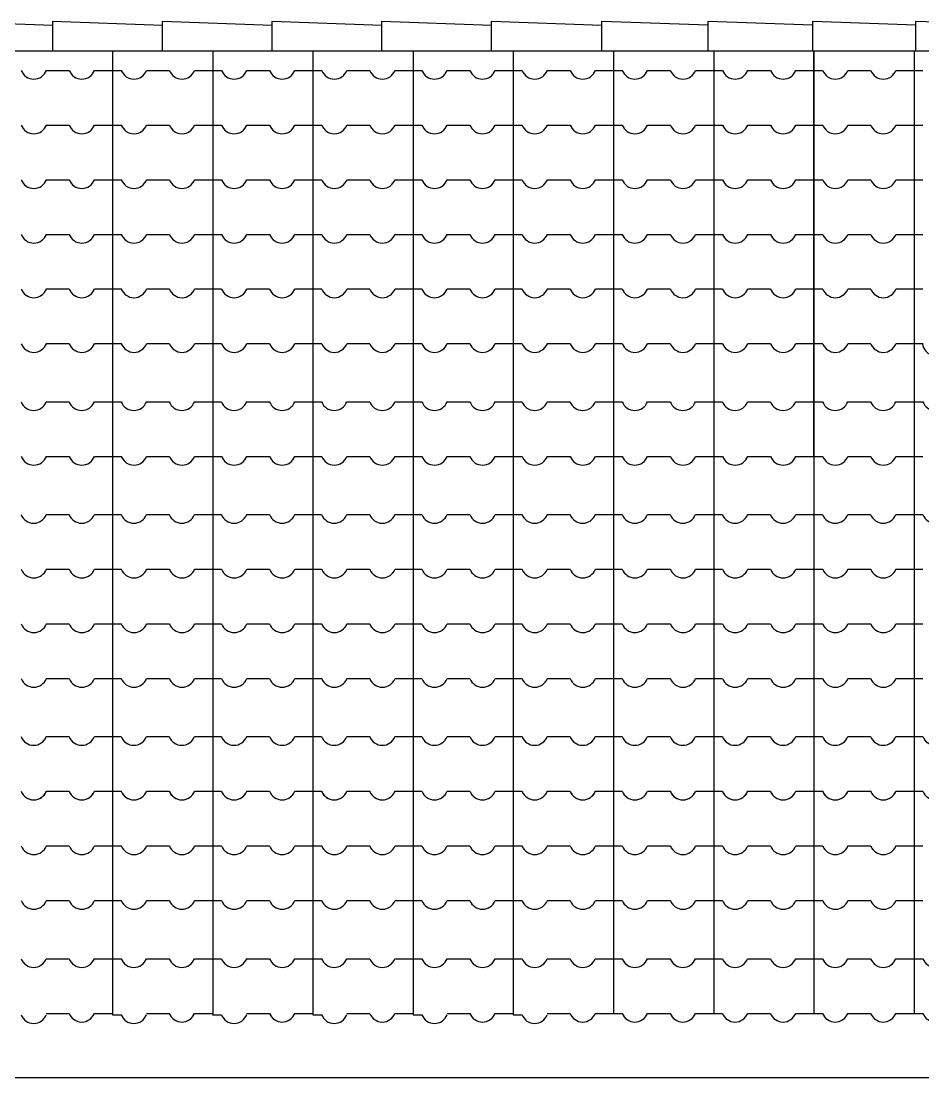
# Model space of a CAD drawing. Extents: x -29 to 75, y 16 to 65.
# Drawn here: x 33.625 to 35.605, y 19.156 to 21.477 of the extents above; entities that cross this region are included whole.
import ezdxf

# ---------------------------------------------------------------- set-up
doc = ezdxf.new("R2010")
doc.units = 0
doc.header["$MEASUREMENT"] = 0
for name, color, linetype in [('CORTE', 244, 'CONTINUOUS'), ('VISTAL', 30, 'CONTINUOUS'), ('VISTAP', 244, 'CONTINUOUS')]:
    doc.layers.add(name, color=color, linetype=linetype)

msp = doc.modelspace()

# ---------------------------------------------------------------- linework, layer by layer
at = {"layer": 'CORTE', "color": 1, "linetype": 'Continuous'}
for p, q in [((33.826, 21.4107), (33.826, 20.5208)), ((34.046, 21.4107), (34.046, 20.5208)), ((34.266, 21.4107), (34.266, 20.5208)), ((34.486, 21.4107), (34.486, 20.5208)), ((34.706, 21.4107), (34.706, 20.5208)), ((34.926, 21.4107), (34.926, 20.5208)), ((35.146, 21.4107), (35.146, 20.5208)), ((35.366, 21.4107), (35.366, 20.6484)), ((35.366, 21.4107), (35.366, 20.5208)), ((35.366, 21.4107), (35.366, 20.5208)), ((35.366, 21.4107), (35.366, 20.5208)), ((35.586, 21.4107), (35.586, 20.5208)), ((33.6806, 21.3684), (33.7308, 21.3684)), ((33.7862, 21.3684), (33.826, 21.3684)), ((33.826, 21.3684), (33.8453, 21.3684)), ((33.9006, 21.3684), (33.9508, 21.3684)), ((34.0062, 21.3684), (34.046, 21.3684)), ((34.046, 21.3684), (34.0653, 21.3684)), ((34.1206, 21.3684), (34.1708, 21.3684)), ((34.2262, 21.3684), (34.266, 21.3684)), ((34.266, 21.3684), (34.2853, 21.3684)), ((34.3406, 21.3684), (34.3908, 21.3684)), ((34.4462, 21.3684), (34.486, 21.3684)), ((34.486, 21.3684), (34.5053, 21.3684)), ((34.5606, 21.3684), (34.6108, 21.3684)), ((34.6662, 21.3684), (34.706, 21.3684)), ((34.706, 21.3684), (34.7253, 21.3684)), ((34.7806, 21.3684), (34.8308, 21.3684)), ((34.8862, 21.3684), (34.926, 21.3684)), ((34.926, 21.3684), (34.9453, 21.3684)), ((35.0006, 21.3684), (35.0508, 21.3684)), ((35.1062, 21.3684), (35.146, 21.3684)), ((35.146, 21.3684), (35.1653, 21.3684)), ((35.2206, 21.3684), (35.2708, 21.3684)), ((35.3262, 21.3684), (35.366, 21.3684)), ((35.3262, 21.3684), (35.366, 21.3684)), ((35.366, 21.3684), (35.3853, 21.3684)), ((35.4406, 21.3684), (35.4908, 21.3684)), ((35.5462, 21.3684), (35.586, 21.3684)), ((35.586, 21.3684), (35.6053, 21.3684)), ((33.6806, 21.2484), (33.7308, 21.2484)), ((33.7862, 21.2484), (33.826, 21.2484)), ((33.826, 21.2484), (33.8453, 21.2484)), ((33.9006, 21.2484), (33.9508, 21.2484)), ((34.0062, 21.2484), (34.046, 21.2484)), ((34.046, 21.2484), (34.0653, 21.2484)), ((34.1206, 21.2484), (34.1708, 21.2484)), ((34.2262, 21.2484), (34.266, 21.2484)), ((34.266, 21.2484), (34.2853, 21.2484)), ((34.3406, 21.2484), (34.3908, 21.2484)), ((34.4462, 21.2484), (34.486, 21.2484)), ((34.486, 21.2484), (34.5053, 21.2484)), ((34.5606, 21.2484), (34.6108, 21.2484)), ((34.6662, 21.2484), (34.706, 21.2484)), ((34.706, 21.2484), (34.7253, 21.2484)), ((34.7806, 21.2484), (34.8308, 21.2484)), ((34.8862, 21.2484), (34.926, 21.2484)), ((34.926, 21.2484), (34.9453, 21.2484)), ((35.0006, 21.2484), (35.0508, 21.2484)), ((35.1062, 21.2484), (35.146, 21.2484)), ((35.146, 21.2484), (35.1653, 21.2484)), ((35.2206, 21.2484), (35.2708, 21.2484)), ((35.3262, 21.2484), (35.366, 21.2484)), ((35.3262, 21.2484), (35.366, 21.2484)), ((35.366, 21.2484), (35.3853, 21.2484)), ((35.4406, 21.2484), (35.4908, 21.2484)), ((35.5462, 21.2484), (35.586, 21.2484)), ((35.586, 21.2484), (35.6053, 21.2484)), ((33.6806, 21.1284), (33.7308, 21.1284)), ((33.7862, 21.1284), (33.826, 21.1284)), ((33.826, 21.1284), (33.8453, 21.1284)), ((33.9006, 21.1284), (33.9508, 21.1284)), ((34.0062, 21.1284), (34.046, 21.1284)), ((34.046, 21.1284), (34.0653, 21.1284)), ((34.1206, 21.1284), (34.1708, 21.1284)), ((34.2262, 21.1284), (34.266, 21.1284)), ((34.266, 21.1284), (34.2853, 21.1284)), ((34.3406, 21.1284), (34.3908, 21.1284)), ((34.4462, 21.1284), (34.486, 21.1284)), ((34.486, 21.1284), (34.5053, 21.1284)), ((34.5606, 21.1284), (34.6108, 21.1284)), ((34.6662, 21.1284), (34.706, 21.1284)), ((34.706, 21.1284), (34.7253, 21.1284)), ((34.7806, 21.1284), (34.8308, 21.1284)), ((34.8862, 21.1284), (34.926, 21.1284)), ((34.926, 21.1284), (34.9453, 21.1284)), ((35.0006, 21.1284), (35.0508, 21.1284)), ((35.1062, 21.1284), (35.146, 21.1284)), ((35.146, 21.1284), (35.1653, 21.1284)), ((35.2206, 21.1284), (35.2708, 21.1284)), ((35.3262, 21.1284), (35.366, 21.1284)), ((35.3262, 21.1284), (35.366, 21.1284)), ((35.366, 21.1284), (35.3853, 21.1284)), ((35.4406, 21.1284), (35.4908, 21.1284)), ((35.5462, 21.1284), (35.586, 21.1284)), ((35.586, 21.1284), (35.6053, 21.1284)), ((33.6806, 21.0084), (33.7308, 21.0084)), ((33.7862, 21.0084), (33.826, 21.0084)), ((33.826, 21.0084), (33.8453, 21.0084)), ((33.9006, 21.0084), (33.9508, 21.0084)), ((34.0062, 21.0084), (34.046, 21.0084)), ((34.046, 21.0084), (34.0653, 21.0084)), ((34.1206, 21.0084), (34.1708, 21.0084)), ((34.2262, 21.0084), (34.266, 21.0084)), ((34.266, 21.0084), (34.2853, 21.0084)), ((34.3406, 21.0084), (34.3908, 21.0084)), ((34.4462, 21.0084), (34.486, 21.0084)), ((34.486, 21.0084), (34.5053, 21.0084)), ((34.5606, 21.0084), (34.6108, 21.0084)), ((34.6662, 21.0084), (34.706, 21.0084)), ((34.706, 21.0084), (34.7253, 21.0084)), ((34.7806, 21.0084), (34.8308, 21.0084)), ((34.8862, 21.0084), (34.926, 21.0084)), ((34.926, 21.0084), (34.9453, 21.0084)), ((35.0006, 21.0084), (35.0508, 21.0084)), ((35.1062, 21.0084), (35.146, 21.0084)), ((35.146, 21.0084), (35.1653, 21.0084)), ((35.2206, 21.0084), (35.2708, 21.0084)), ((35.3262, 21.0084), (35.366, 21.0084)), ((35.3262, 21.0084), (35.366, 21.0084)), ((35.366, 21.0084), (35.3853, 21.0084)), ((35.4406, 21.0084), (35.4908, 21.0084)), ((35.5462, 21.0084), (35.586, 21.0084)), ((35.586, 21.0084), (35.6053, 21.0084)), ((33.6806, 20.8884), (33.7308, 20.8884)), ((33.7862, 20.8884), (33.826, 20.8884)), ((33.826, 20.8884), (33.8453, 20.8884)), ((33.9006, 20.8884), (33.9508, 20.8884)), ((34.0062, 20.8884), (34.046, 20.8884)), ((34.046, 20.8884), (34.0653, 20.8884)), ((34.1206, 20.8884), (34.1708, 20.8884)), ((34.2262, 20.8884), (34.266, 20.8884)), ((34.266, 20.8884), (34.2853, 20.8884)), ((34.3406, 20.8884), (34.3908, 20.8884)), ((34.4462, 20.8884), (34.486, 20.8884)), ((34.486, 20.8884), (34.5053, 20.8884)), ((34.5606, 20.8884), (34.6108, 20.8884)), ((34.6662, 20.8884), (34.706, 20.8884)), ((34.706, 20.8884), (34.7253, 20.8884)), ((34.7806, 20.8884), (34.8308, 20.8884)), ((34.8862, 20.8884), (34.926, 20.8884)), ((34.926, 20.8884), (34.9453, 20.8884)), ((35.0006, 20.8884), (35.0508, 20.8884)), ((35.1062, 20.8884), (35.146, 20.8884)), ((35.146, 20.8884), (35.1653, 20.8884)), ((35.2206, 20.8884), (35.2708, 20.8884)), ((35.3262, 20.8884), (35.366, 20.8884)), ((35.3262, 20.8884), (35.366, 20.8884)), ((35.366, 20.8884), (35.3853, 20.8884)), ((35.4406, 20.8884), (35.4908, 20.8884)), ((35.5462, 20.8884), (35.586, 20.8884)), ((35.586, 20.8884), (35.6053, 20.8884)), ((33.6806, 20.7684), (33.7308, 20.7684)), ((33.7862, 20.7684), (33.826, 20.7684)), ((33.826, 20.7684), (33.8453, 20.7684)), ((33.9006, 20.7684), (33.9508, 20.7684)), ((34.0062, 20.7684), (34.046, 20.7684)), ((34.046, 20.7684), (34.0653, 20.7684)), ((34.1206, 20.7684), (34.1708, 20.7684)), ((34.2262, 20.7684), (34.266, 20.7684)), ((34.266, 20.7684), (34.2853, 20.7684)), ((34.3406, 20.7684), (34.3908, 20.7684)), ((34.4462, 20.7684), (34.486, 20.7684)), ((34.486, 20.7684), (34.5053, 20.7684)), ((34.5606, 20.7684), (34.6108, 20.7684)), ((34.6662, 20.7684), (34.706, 20.7684)), ((34.706, 20.7684), (34.7253, 20.7684)), ((34.7806, 20.7684), (34.8308, 20.7684)), ((34.8862, 20.7684), (34.926, 20.7684)), ((34.926, 20.7684), (34.9453, 20.7684)), ((35.0006, 20.7684), (35.0508, 20.7684)), ((35.1062, 20.7684), (35.146, 20.7684)), ((35.146, 20.7684), (35.1653, 20.7684)), ((35.2206, 20.7684), (35.2708, 20.7684)), ((35.3262, 20.7684), (35.366, 20.7684)), ((35.3262, 20.7684), (35.366, 20.7684)), ((35.366, 20.7684), (35.3853, 20.7684)), ((35.4406, 20.7684), (35.4908, 20.7684)), ((35.5462, 20.7684), (35.586, 20.7684)), ((35.586, 20.7684), (35.6053, 20.7684)), ((33.6804, 20.6408), (33.7306, 20.6408)), ((33.786, 20.6408), (33.8258, 20.6408)), ((33.8258, 20.6408), (33.8451, 20.6408)), ((33.9004, 20.6408), (33.9506, 20.6408)), ((34.006, 20.6408), (34.0458, 20.6408)), ((34.0458, 20.6408), (34.0651, 20.6408)), ((34.1204, 20.6408), (34.1706, 20.6408)), ((34.226, 20.6408), (34.2658, 20.6408)), ((34.2658, 20.6408), (34.2851, 20.6408)), ((34.3404, 20.6408), (34.3906, 20.6408)), ((34.446, 20.6408), (34.4858, 20.6408)), ((34.4858, 20.6408), (34.5051, 20.6408)), ((34.5604, 20.6408), (34.6106, 20.6408)), ((34.666, 20.6408), (34.7058, 20.6408)), ((34.7058, 20.6408), (34.7251, 20.6408)), ((34.7804, 20.6408), (34.8306, 20.6408)), ((34.886, 20.6408), (34.9258, 20.6408)), ((34.9258, 20.6408), (34.9451, 20.6408)), ((35.0004, 20.6408), (35.0506, 20.6408)), ((35.106, 20.6408), (35.1458, 20.6408)), ((35.1458, 20.6408), (35.1651, 20.6408)), ((35.2204, 20.6408), (35.2706, 20.6408)), ((35.326, 20.6408), (35.3658, 20.6408)), ((35.326, 20.6408), (35.3658, 20.6408)), ((35.3658, 20.6408), (35.3851, 20.6408)), ((35.4404, 20.6408), (35.4906, 20.6408)), ((35.546, 20.6408), (35.5858, 20.6408)), ((35.5858, 20.6408), (35.6051, 20.6408)), ((33.6806, 20.5208), (33.7308, 20.5208)), ((33.6806, 20.5208), (33.7308, 20.5208)), ((33.6806, 20.5208), (33.7308, 20.5208)), ((33.7862, 20.5208), (33.826, 20.5208)), ((33.7862, 20.5208), (33.826, 20.5208)), ((33.7862, 20.5208), (33.826, 20.5208)), ((33.7862, 20.5208), (33.826, 20.5208)), ((33.7862, 20.5208), (33.826, 20.5208)), ((33.826, 20.5208), (33.826, 19.7855)), ((33.826, 20.5208), (33.8453, 20.5208)), ((33.826, 20.5208), (33.8453, 20.5208)), ((33.9006, 20.5208), (33.9508, 20.5208)), ((33.9006, 20.5208), (33.9508, 20.5208)), ((33.9006, 20.5208), (33.9508, 20.5208)), ((34.0062, 20.5208), (34.046, 20.5208)), ((34.0062, 20.5208), (34.046, 20.5208)), ((34.0062, 20.5208), (34.046, 20.5208)), ((34.0062, 20.5208), (34.046, 20.5208)), ((34.0062, 20.5208), (34.046, 20.5208)), ((34.046, 20.5208), (34.046, 19.7855)), ((34.046, 20.5208), (34.0653, 20.5208)), ((34.046, 20.5208), (34.0653, 20.5208)), ((34.1206, 20.5208), (34.1708, 20.5208)), ((34.1206, 20.5208), (34.1708, 20.5208)), ((34.1206, 20.5208), (34.1708, 20.5208)), ((34.2262, 20.5208), (34.266, 20.5208)), ((34.2262, 20.5208), (34.266, 20.5208)), ((34.2262, 20.5208), (34.266, 20.5208)), ((34.2262, 20.5208), (34.266, 20.5208)), ((34.2262, 20.5208), (34.266, 20.5208)), ((34.266, 20.5208), (34.266, 19.7855)), ((34.266, 20.5208), (34.2853, 20.5208)), ((34.266, 20.5208), (34.2853, 20.5208)), ((34.3406, 20.5208), (34.3908, 20.5208)), ((34.3406, 20.5208), (34.3908, 20.5208)), ((34.3406, 20.5208), (34.3908, 20.5208)), ((34.4462, 20.5208), (34.486, 20.5208)), ((34.4462, 20.5208), (34.486, 20.5208)), ((34.4462, 20.5208), (34.486, 20.5208)), ((34.4462, 20.5208), (34.486, 20.5208)), ((34.4462, 20.5208), (34.486, 20.5208)), ((34.486, 20.5208), (34.486, 19.7855)), ((34.486, 20.5208), (34.5053, 20.5208)), ((34.486, 20.5208), (34.5053, 20.5208)), ((34.5606, 20.5208), (34.6108, 20.5208)), ((34.5606, 20.5208), (34.6108, 20.5208)), ((34.5606, 20.5208), (34.6108, 20.5208)), ((34.6662, 20.5208), (34.706, 20.5208)), ((34.6662, 20.5208), (34.706, 20.5208)), ((34.6662, 20.5208), (34.706, 20.5208)), ((34.6662, 20.5208), (34.706, 20.5208)), ((34.6662, 20.5208), (34.706, 20.5208)), ((34.706, 20.5208), (34.706, 19.7855)), ((34.706, 20.5208), (34.7253, 20.5208)), ((34.706, 20.5208), (34.7253, 20.5208)), ((34.7806, 20.5208), (34.8308, 20.5208)), ((34.7806, 20.5208), (34.8308, 20.5208)), ((34.7806, 20.5208), (34.8308, 20.5208)), ((34.8862, 20.5208), (34.926, 20.5208)), ((34.8862, 20.5208), (34.926, 20.5208)), ((34.8862, 20.5208), (34.926, 20.5208)), ((34.8862, 20.5208), (34.926, 20.5208)), ((34.8862, 20.5208), (34.926, 20.5208)), ((34.926, 20.5208), (34.9453, 20.5208)), ((34.926, 20.5208), (34.9453, 20.5208)), ((34.926, 20.5208), (34.9453, 20.5208)), ((34.926, 20.5208), (34.9453, 20.5208)), ((34.926, 20.5208), (34.9453, 20.5208)), ((34.926, 20.5208), (34.926, 19.7855)), ((35.0006, 20.5208), (35.0508, 20.5208)), ((35.0006, 20.5208), (35.0508, 20.5208)), ((35.0006, 20.5208), (35.0508, 20.5208)), ((35.1062, 20.5208), (35.146, 20.5208)), ((35.1062, 20.5208), (35.146, 20.5208)), ((35.1062, 20.5208), (35.146, 20.5208)), ((35.146, 20.5208), (35.1653, 20.5208)), ((35.146, 20.5208), (35.1653, 20.5208)), ((35.146, 20.5208), (35.1653, 20.5208)), ((35.146, 20.5208), (35.146, 19.7855)), ((35.2206, 20.5208), (35.2708, 20.5208)), ((35.3262, 20.5208), (35.366, 20.5208)), ((35.3262, 20.5208), (35.366, 20.5208)), ((35.3262, 20.5208), (35.366, 20.5208)), ((35.3262, 20.5208), (35.366, 20.5208)), ((35.3262, 20.5208), (35.366, 20.5208)), ((35.3262, 20.5208), (35.366, 20.5208)), ((35.3262, 20.5208), (35.366, 20.5208)), ((35.366, 20.5208), (35.3853, 20.5208)), ((35.366, 20.5208), (35.3853, 20.5208)), ((35.366, 20.5208), (35.3853, 20.5208)), ((35.366, 20.5208), (35.366, 19.7855)), ((35.4406, 20.5208), (35.4908, 20.5208)), ((35.4406, 20.5208), (35.4908, 20.5208)), ((35.5462, 20.5208), (35.586, 20.5208)), ((35.5462, 20.5208), (35.586, 20.5208)), ((35.586, 20.5208), (35.6053, 20.5208)), ((35.586, 20.5208), (35.6053, 20.5208)), ((35.586, 20.5208), (35.586, 19.7855)), ((35.366, 20.395), (35.366, 19.7855)), ((33.6804, 20.3932), (33.7306, 20.3932)), ((33.786, 20.3932), (33.8258, 20.3932)), ((33.8258, 20.3932), (33.8451, 20.3932)), ((33.9004, 20.3932), (33.9506, 20.3932)), ((34.006, 20.3932), (34.0458, 20.3932)), ((34.0458, 20.3932), (34.0651, 20.3932)), ((34.1204, 20.3932), (34.1706, 20.3932)), ((34.226, 20.3932), (34.2658, 20.3932)), ((34.2658, 20.3932), (34.2851, 20.3932)), ((34.3404, 20.3932), (34.3906, 20.3932)), ((34.446, 20.3932), (34.4858, 20.3932)), ((34.4858, 20.3932), (34.5051, 20.3932)), ((34.5604, 20.3932), (34.6106, 20.3932)), ((34.666, 20.3932), (34.7058, 20.3932)), ((34.7058, 20.3932), (34.7251, 20.3932)), ((34.7804, 20.3932), (34.8306, 20.3932)), ((34.886, 20.3932), (34.9258, 20.3932)), ((34.9258, 20.3932), (34.9451, 20.3932)), ((35.0004, 20.3932), (35.0506, 20.3932)), ((35.106, 20.3932), (35.1458, 20.3932)), ((35.1458, 20.3932), (35.1651, 20.3932)), ((35.2204, 20.3932), (35.2706, 20.3932)), ((35.326, 20.3932), (35.3658, 20.3932)), ((35.326, 20.3932), (35.3658, 20.3932)), ((35.326, 20.3932), (35.3658, 20.3932)), ((35.3658, 20.3932), (35.3851, 20.3932)), ((35.4404, 20.3932), (35.4906, 20.3932)), ((35.546, 20.3932), (35.5858, 20.3932)), ((35.5858, 20.3932), (35.6051, 20.3932)), ((33.6806, 20.2732), (33.7308, 20.2732)), ((33.6806, 20.2732), (33.7308, 20.2732)), ((33.7862, 20.2732), (33.826, 20.2732)), ((33.7862, 20.2732), (33.826, 20.2732)), ((33.826, 20.2732), (33.8453, 20.2732)), ((33.826, 20.2732), (33.8453, 20.2732)), ((33.9006, 20.2732), (33.9508, 20.2732)), ((33.9006, 20.2732), (33.9508, 20.2732)), ((34.0062, 20.2732), (34.046, 20.2732)), ((34.0062, 20.2732), (34.046, 20.2732)), ((34.046, 20.2732), (34.0653, 20.2732)), ((34.046, 20.2732), (34.0653, 20.2732)), ((34.1206, 20.2732), (34.1708, 20.2732)), ((34.1206, 20.2732), (34.1708, 20.2732)), ((34.2262, 20.2732), (34.266, 20.2732)), ((34.2262, 20.2732), (34.266, 20.2732)), ((34.266, 20.2732), (34.2853, 20.2732)), ((34.266, 20.2732), (34.2853, 20.2732)), ((34.3406, 20.2732), (34.3908, 20.2732)), ((34.3406, 20.2732), (34.3908, 20.2732)), ((34.4462, 20.2732), (34.486, 20.2732)), ((34.4462, 20.2732), (34.486, 20.2732)), ((34.486, 20.2732), (34.5053, 20.2732)), ((34.486, 20.2732), (34.5053, 20.2732)), ((34.5606, 20.2732), (34.6108, 20.2732)), ((34.5606, 20.2732), (34.6108, 20.2732)), ((34.6662, 20.2732), (34.706, 20.2732)), ((34.6662, 20.2732), (34.706, 20.2732)), ((34.706, 20.2732), (34.7253, 20.2732)), ((34.706, 20.2732), (34.7253, 20.2732)), ((34.7806, 20.2732), (34.8308, 20.2732)), ((34.7806, 20.2732), (34.8308, 20.2732)), ((34.8862, 20.2732), (34.926, 20.2732)), ((34.8862, 20.2732), (34.926, 20.2732)), ((34.926, 20.2732), (34.9453, 20.2732)), ((34.926, 20.2732), (34.9453, 20.2732)), ((35.0006, 20.2732), (35.0508, 20.2732)), ((35.0006, 20.2732), (35.0508, 20.2732)), ((35.1062, 20.2732), (35.146, 20.2732)), ((35.1062, 20.2732), (35.146, 20.2732)), ((35.146, 20.2732), (35.1653, 20.2732)), ((35.146, 20.2732), (35.1653, 20.2732)), ((35.2206, 20.2732), (35.2708, 20.2732)), ((35.2206, 20.2732), (35.2708, 20.2732)), ((35.3262, 20.2732), (35.366, 20.2732)), ((35.3262, 20.2732), (35.366, 20.2732)), ((35.3262, 20.2732), (35.366, 20.2732)), ((35.3262, 20.2732), (35.366, 20.2732)), ((35.3262, 20.2732), (35.366, 20.2732)), ((35.3262, 20.2732), (35.366, 20.2732)), ((35.366, 20.2732), (35.3853, 20.2732)), ((35.366, 20.2732), (35.3853, 20.2732)), ((35.366, 20.2732), (35.3853, 20.2732)), ((35.366, 20.2732), (35.3853, 20.2732)), ((35.366, 20.2732), (35.3853, 20.2732)), ((35.366, 20.2732), (35.3853, 20.2732)), ((35.4406, 20.2732), (35.4908, 20.2732)), ((35.4406, 20.2732), (35.4908, 20.2732)), ((35.5462, 20.2732), (35.586, 20.2732)), ((35.5462, 20.2732), (35.586, 20.2732)), ((35.586, 20.2732), (35.6053, 20.2732)), ((35.586, 20.2732), (35.6053, 20.2732)), ((33.6806, 20.1532), (33.7308, 20.1532)), ((33.7862, 20.1532), (33.826, 20.1532)), ((33.826, 20.1532), (33.8453, 20.1532)), ((33.9006, 20.1532), (33.9508, 20.1532)), ((34.0062, 20.1532), (34.046, 20.1532)), ((34.046, 20.1532), (34.0653, 20.1532)), ((34.1206, 20.1532), (34.1708, 20.1532)), ((34.2262, 20.1532), (34.266, 20.1532)), ((34.266, 20.1532), (34.2853, 20.1532)), ((34.3406, 20.1532), (34.3908, 20.1532)), ((34.4462, 20.1532), (34.486, 20.1532)), ((34.486, 20.1532), (34.5053, 20.1532)), ((34.5606, 20.1532), (34.6108, 20.1532)), ((34.6662, 20.1532), (34.706, 20.1532)), ((34.706, 20.1532), (34.7253, 20.1532)), ((34.7806, 20.1532), (34.8308, 20.1532)), ((34.8862, 20.1532), (34.926, 20.1532)), ((34.926, 20.1532), (34.9453, 20.1532)), ((35.0006, 20.1532), (35.0508, 20.1532)), ((35.1062, 20.1532), (35.146, 20.1532)), ((35.146, 20.1532), (35.1653, 20.1532)), ((35.2206, 20.1532), (35.2708, 20.1532)), ((35.3262, 20.1532), (35.366, 20.1532)), ((35.3262, 20.1532), (35.366, 20.1532)), ((35.3262, 20.1532), (35.366, 20.1532)), ((35.366, 20.1532), (35.3853, 20.1532)), ((35.366, 20.1532), (35.3853, 20.1532)), ((35.366, 20.1532), (35.3853, 20.1532)), ((35.4406, 20.1532), (35.4908, 20.1532)), ((35.5462, 20.1532), (35.586, 20.1532)), ((35.586, 20.1532), (35.6053, 20.1532)), ((33.6806, 20.0332), (33.7308, 20.0332)), ((33.7862, 20.0332), (33.826, 20.0332)), ((33.826, 20.0332), (33.8453, 20.0332)), ((33.9006, 20.0332), (33.9508, 20.0332)), ((34.0062, 20.0332), (34.046, 20.0332)), ((34.046, 20.0332), (34.0653, 20.0332)), ((34.1206, 20.0332), (34.1708, 20.0332)), ((34.2262, 20.0332), (34.266, 20.0332)), ((34.266, 20.0332), (34.2853, 20.0332)), ((34.3406, 20.0332), (34.3908, 20.0332)), ((34.4462, 20.0332), (34.486, 20.0332)), ((34.486, 20.0332), (34.5053, 20.0332)), ((34.5606, 20.0332), (34.6108, 20.0332)), ((34.6662, 20.0332), (34.706, 20.0332)), ((34.706, 20.0332), (34.7253, 20.0332)), ((34.7806, 20.0332), (34.8308, 20.0332)), ((34.8862, 20.0332), (34.926, 20.0332)), ((34.926, 20.0332), (34.9453, 20.0332)), ((35.0006, 20.0332), (35.0508, 20.0332)), ((35.1062, 20.0332), (35.146, 20.0332)), ((35.146, 20.0332), (35.1653, 20.0332)), ((35.2206, 20.0332), (35.2708, 20.0332)), ((35.3262, 20.0332), (35.366, 20.0332)), ((35.3262, 20.0332), (35.366, 20.0332)), ((35.3262, 20.0332), (35.366, 20.0332)), ((35.366, 20.0332), (35.3853, 20.0332)), ((35.366, 20.0332), (35.3853, 20.0332)), ((35.366, 20.0332), (35.3853, 20.0332)), ((35.4406, 20.0332), (35.4908, 20.0332)), ((35.5462, 20.0332), (35.586, 20.0332)), ((35.586, 20.0332), (35.6053, 20.0332)), ((33.6804, 19.9055), (33.7306, 19.9055)), ((33.786, 19.9055), (33.8258, 19.9055)), ((33.8258, 19.9055), (33.8451, 19.9055)), ((33.9004, 19.9055), (33.9506, 19.9055)), ((34.006, 19.9055), (34.0458, 19.9055)), ((34.0458, 19.9055), (34.0651, 19.9055)), ((34.1204, 19.9055), (34.1706, 19.9055)), ((34.226, 19.9055), (34.2658, 19.9055)), ((34.2658, 19.9055), (34.2851, 19.9055)), ((34.3404, 19.9055), (34.3906, 19.9055)), ((34.446, 19.9055), (34.4858, 19.9055)), ((34.4858, 19.9055), (34.5051, 19.9055)), ((34.5604, 19.9055), (34.6106, 19.9055)), ((34.666, 19.9055), (34.7058, 19.9055)), ((34.7058, 19.9055), (34.7251, 19.9055)), ((34.7804, 19.9055), (34.8306, 19.9055)), ((34.886, 19.9055), (34.9258, 19.9055)), ((34.9258, 19.9055), (34.9451, 19.9055)), ((35.0004, 19.9055), (35.0506, 19.9055)), ((35.106, 19.9055), (35.1458, 19.9055)), ((35.1458, 19.9055), (35.1651, 19.9055)), ((35.2204, 19.9055), (35.2706, 19.9055)), ((35.326, 19.9055), (35.3658, 19.9055)), ((35.326, 19.9055), (35.3658, 19.9055)), ((35.326, 19.9055), (35.3658, 19.9055)), ((35.3658, 19.9055), (35.3851, 19.9055)), ((35.3658, 19.9055), (35.3851, 19.9055)), ((35.3658, 19.9055), (35.3851, 19.9055)), ((35.4404, 19.9055), (35.4906, 19.9055)), ((35.546, 19.9055), (35.5858, 19.9055)), ((35.5858, 19.9055), (35.6051, 19.9055)), ((33.6804, 19.7855), (33.7306, 19.7855)), ((33.6806, 19.7855), (33.7308, 19.7855)), ((33.786, 19.7855), (33.8258, 19.7855)), ((33.7862, 19.7855), (33.826, 19.7855)), ((33.8258, 19.7855), (33.8451, 19.7855)), ((33.826, 19.7855), (33.826, 19.2979)), ((33.826, 19.7855), (33.8453, 19.7855)), ((33.9004, 19.7855), (33.9506, 19.7855)), ((33.9006, 19.7855), (33.9508, 19.7855)), ((34.006, 19.7855), (34.0458, 19.7855)), ((34.0062, 19.7855), (34.046, 19.7855)), ((34.0458, 19.7855), (34.0651, 19.7855)), ((34.046, 19.7855), (34.046, 19.2979)), ((34.046, 19.7855), (34.0653, 19.7855)), ((34.1204, 19.7855), (34.1706, 19.7855)), ((34.1206, 19.7855), (34.1708, 19.7855)), ((34.226, 19.7855), (34.2658, 19.7855)), ((34.2262, 19.7855), (34.266, 19.7855)), ((34.2658, 19.7855), (34.2851, 19.7855)), ((34.266, 19.7855), (34.266, 19.2979)), ((34.266, 19.7855), (34.2853, 19.7855)), ((34.3404, 19.7855), (34.3906, 19.7855)), ((34.3406, 19.7855), (34.3908, 19.7855)), ((34.446, 19.7855), (34.4858, 19.7855)), ((34.4462, 19.7855), (34.486, 19.7855)), ((34.4858, 19.7855), (34.5051, 19.7855)), ((34.486, 19.7855), (34.486, 19.2979)), ((34.486, 19.7855), (34.5053, 19.7855)), ((34.5604, 19.7855), (34.6106, 19.7855)), ((34.5606, 19.7855), (34.6108, 19.7855)), ((34.666, 19.7855), (34.7058, 19.7855)), ((34.6662, 19.7855), (34.706, 19.7855)), ((34.7058, 19.7855), (34.7251, 19.7855)), ((34.706, 19.7855), (34.706, 19.2979)), ((34.706, 19.7855), (34.7253, 19.7855)), ((34.7804, 19.7855), (34.8306, 19.7855)), ((34.7806, 19.7855), (34.8308, 19.7855)), ((34.886, 19.7855), (34.9258, 19.7855)), ((34.8862, 19.7855), (34.926, 19.7855)), ((34.9258, 19.7855), (34.9451, 19.7855)), ((34.926, 19.7855), (34.926, 19.2979)), ((34.926, 19.7855), (34.9453, 19.7855)), ((35.0004, 19.7855), (35.0506, 19.7855)), ((35.0006, 19.7855), (35.0508, 19.7855)), ((35.106, 19.7855), (35.1458, 19.7855)), ((35.1062, 19.7855), (35.146, 19.7855)), ((35.1458, 19.7855), (35.1651, 19.7855)), ((35.146, 19.7855), (35.146, 19.2979)), ((35.146, 19.7855), (35.1653, 19.7855)), ((35.2204, 19.7855), (35.2706, 19.7855)), ((35.2206, 19.7855), (35.2708, 19.7855)), ((35.326, 19.7855), (35.3658, 19.7855)), ((35.326, 19.7855), (35.3658, 19.7855)), ((35.326, 19.7855), (35.3658, 19.7855)), ((35.3262, 19.7855), (35.366, 19.7855)), ((35.3262, 19.7855), (35.366, 19.7855)), ((35.3262, 19.7855), (35.366, 19.7855)), ((35.3658, 19.7855), (35.3851, 19.7855)), ((35.3658, 19.7855), (35.3851, 19.7855)), ((35.3658, 19.7855), (35.3851, 19.7855)), ((35.366, 19.7855), (35.366, 19.2979)), ((35.366, 19.7855), (35.366, 19.2979)), ((35.366, 19.7855), (35.366, 19.2979)), ((35.366, 19.7855), (35.3853, 19.7855)), ((35.366, 19.7855), (35.3853, 19.7855)), ((35.366, 19.7855), (35.3853, 19.7855)), ((35.4404, 19.7855), (35.4906, 19.7855)), ((35.4406, 19.7855), (35.4908, 19.7855)), ((35.546, 19.7855), (35.5858, 19.7855)), ((35.5462, 19.7855), (35.586, 19.7855)), ((35.5858, 19.7855), (35.6051, 19.7855)), ((35.586, 19.7855), (35.586, 19.2979)), ((35.586, 19.7855), (35.6053, 19.7855)), ((33.826, 19.6977), (33.826, 19.2948)), ((34.046, 19.6977), (34.046, 19.2948)), ((34.266, 19.6977), (34.266, 19.2948)), ((34.486, 19.6977), (34.486, 19.2948)), ((34.706, 19.6977), (34.706, 19.2948)), ((34.926, 19.6977), (34.926, 19.2979)), ((35.146, 19.6977), (35.146, 19.2979)), ((33.6806, 19.6655), (33.7308, 19.6655)), ((33.7862, 19.6655), (33.826, 19.6655)), ((33.826, 19.6655), (33.8453, 19.6655)), ((33.9006, 19.6655), (33.9508, 19.6655)), ((34.0062, 19.6655), (34.046, 19.6655)), ((34.046, 19.6655), (34.0653, 19.6655)), ((34.1206, 19.6655), (34.1708, 19.6655)), ((34.2262, 19.6655), (34.266, 19.6655)), ((34.266, 19.6655), (34.2853, 19.6655)), ((34.3406, 19.6655), (34.3908, 19.6655)), ((34.4462, 19.6655), (34.486, 19.6655)), ((34.486, 19.6655), (34.5053, 19.6655)), ((34.5606, 19.6655), (34.6108, 19.6655)), ((34.6662, 19.6655), (34.706, 19.6655)), ((34.706, 19.6655), (34.7253, 19.6655)), ((34.7806, 19.6655), (34.8308, 19.6655)), ((34.8862, 19.6655), (34.926, 19.6655)), ((34.926, 19.6655), (34.9453, 19.6655)), ((35.0006, 19.6655), (35.0508, 19.6655)), ((35.1062, 19.6655), (35.146, 19.6655)), ((35.146, 19.6655), (35.1653, 19.6655)), ((35.2206, 19.6655), (35.2708, 19.6655)), ((35.3262, 19.6655), (35.366, 19.6655)), ((35.3262, 19.6655), (35.366, 19.6655)), ((35.3262, 19.6655), (35.366, 19.6655)), ((35.366, 19.6655), (35.3853, 19.6655)), ((35.366, 19.6655), (35.3853, 19.6655)), ((35.366, 19.6655), (35.3853, 19.6655)), ((35.4406, 19.6655), (35.4908, 19.6655)), ((35.5462, 19.6655), (35.586, 19.6655)), ((35.586, 19.6655), (35.6053, 19.6655)), ((33.6806, 19.5455), (33.7308, 19.5455)), ((33.7862, 19.5455), (33.826, 19.5455)), ((33.826, 19.5455), (33.8453, 19.5455)), ((33.9006, 19.5455), (33.9508, 19.5455)), ((34.0062, 19.5455), (34.046, 19.5455)), ((34.046, 19.5455), (34.0653, 19.5455)), ((34.1206, 19.5455), (34.1708, 19.5455)), ((34.2262, 19.5455), (34.266, 19.5455)), ((34.266, 19.5455), (34.2853, 19.5455)), ((34.3406, 19.5455), (34.3908, 19.5455)), ((34.4462, 19.5455), (34.486, 19.5455)), ((34.486, 19.5455), (34.5053, 19.5455)), ((34.5606, 19.5455), (34.6108, 19.5455)), ((34.6662, 19.5455), (34.706, 19.5455)), ((34.706, 19.5455), (34.7253, 19.5455)), ((34.7806, 19.5455), (34.8308, 19.5455)), ((34.8862, 19.5455), (34.926, 19.5455)), ((34.926, 19.5455), (34.9453, 19.5455)), ((35.0006, 19.5455), (35.0508, 19.5455)), ((35.1062, 19.5455), (35.146, 19.5455)), ((35.146, 19.5455), (35.1653, 19.5455)), ((35.2206, 19.5455), (35.2708, 19.5455)), ((35.3262, 19.5455), (35.366, 19.5455)), ((35.3262, 19.5455), (35.366, 19.5455)), ((35.3262, 19.5455), (35.366, 19.5455)), ((35.366, 19.5455), (35.3853, 19.5455)), ((35.366, 19.5455), (35.3853, 19.5455)), ((35.366, 19.5455), (35.3853, 19.5455)), ((35.4406, 19.5455), (35.4908, 19.5455)), ((35.5462, 19.5455), (35.586, 19.5455)), ((35.586, 19.5455), (35.6053, 19.5455)), ((33.6804, 19.4179), (33.7306, 19.4179)), ((33.786, 19.4179), (33.8258, 19.4179)), ((33.8258, 19.4179), (33.8451, 19.4179)), ((33.9004, 19.4179), (33.9506, 19.4179)), ((34.006, 19.4179), (34.0458, 19.4179)), ((34.0458, 19.4179), (34.0651, 19.4179)), ((34.1204, 19.4179), (34.1706, 19.4179)), ((34.226, 19.4179), (34.2658, 19.4179)), ((34.2658, 19.4179), (34.2851, 19.4179)), ((34.3404, 19.4179), (34.3906, 19.4179)), ((34.446, 19.4179), (34.4858, 19.4179)), ((34.4858, 19.4179), (34.5051, 19.4179)), ((34.5604, 19.4179), (34.6106, 19.4179)), ((34.666, 19.4179), (34.7058, 19.4179)), ((34.7058, 19.4179), (34.7251, 19.4179)), ((34.7804, 19.4179), (34.8306, 19.4179)), ((34.886, 19.4179), (34.9258, 19.4179)), ((34.9258, 19.4179), (34.9451, 19.4179)), ((35.0004, 19.4179), (35.0506, 19.4179)), ((35.106, 19.4179), (35.1458, 19.4179)), ((35.1458, 19.4179), (35.1651, 19.4179)), ((35.2204, 19.4179), (35.2706, 19.4179)), ((35.326, 19.4179), (35.3658, 19.4179)), ((35.326, 19.4179), (35.3658, 19.4179)), ((35.326, 19.4179), (35.3658, 19.4179)), ((35.3658, 19.4179), (35.3851, 19.4179)), ((35.3658, 19.4179), (35.3851, 19.4179)), ((35.3658, 19.4179), (35.3851, 19.4179)), ((35.4404, 19.4179), (35.4906, 19.4179)), ((35.546, 19.4179), (35.5858, 19.4179)), ((35.5858, 19.4179), (35.6051, 19.4179)), ((33.6804, 19.2979), (33.7306, 19.2979)), ((33.786, 19.2979), (33.8258, 19.2979)), ((33.8258, 19.2948), (33.8451, 19.2948)), ((33.9004, 19.2979), (33.9506, 19.2979)), ((34.006, 19.2979), (34.0458, 19.2979)), ((34.0458, 19.2948), (34.0651, 19.2948)), ((34.1204, 19.2979), (34.1706, 19.2979)), ((34.226, 19.2979), (34.2658, 19.2979)), ((34.2658, 19.2948), (34.2851, 19.2948)), ((34.3404, 19.2979), (34.3906, 19.2979)), ((34.446, 19.2979), (34.4858, 19.2979)), ((34.4858, 19.2948), (34.5051, 19.2948)), ((34.5604, 19.2979), (34.6106, 19.2979)), ((34.666, 19.2979), (34.7058, 19.2979)), ((34.7058, 19.2948), (34.7251, 19.2948)), ((34.7804, 19.2979), (34.8306, 19.2979)), ((34.886, 19.2979), (34.9258, 19.2979)), ((34.9258, 19.2979), (34.9451, 19.2979)), ((35.0004, 19.2979), (35.0506, 19.2979)), ((35.106, 19.2979), (35.1458, 19.2979)), ((35.1458, 19.2979), (35.1651, 19.2979)), ((35.2204, 19.2979), (35.2706, 19.2979)), ((35.326, 19.2979), (35.3658, 19.2979)), ((35.3658, 19.2979), (35.3851, 19.2979)), ((35.4404, 19.2979), (35.4906, 19.2979)), ((35.546, 19.2979), (35.5858, 19.2979)), ((35.5856, 19.2979), (35.6049, 19.2979))]:
    msp.add_line(p, q, dxfattribs=at)
for centre, radius, start, end in [((33.653, 21.379), 0.0297, 201.0517, 338.9483), ((33.7585, 21.379), 0.0297, 201.0517, 338.9483), ((33.873, 21.379), 0.0297, 201.0517, 338.9483), ((33.9785, 21.379), 0.0297, 201.0517, 338.9483), ((34.093, 21.379), 0.0297, 201.0517, 338.9483), ((34.1985, 21.379), 0.0297, 201.0517, 338.9483), ((34.313, 21.379), 0.0297, 201.0517, 338.9483), ((34.4185, 21.379), 0.0297, 201.0517, 338.9483), ((34.533, 21.379), 0.0297, 201.0517, 338.9483), ((34.6385, 21.379), 0.0297, 201.0517, 338.9483), ((34.753, 21.379), 0.0297, 201.0517, 338.9483), ((34.8585, 21.379), 0.0297, 201.0517, 338.9483), ((34.973, 21.379), 0.0297, 201.0517, 338.9483), ((35.0785, 21.379), 0.0297, 201.0517, 338.9483), ((35.193, 21.379), 0.0297, 201.0517, 338.9483), ((35.2985, 21.379), 0.0297, 201.0517, 338.9483), ((35.413, 21.379), 0.0297, 201.0517, 338.9483), ((35.5185, 21.379), 0.0297, 201.0517, 338.9483), ((33.653, 21.259), 0.0297, 201.0517, 338.9483), ((33.7585, 21.259), 0.0297, 201.0517, 338.9483), ((33.873, 21.259), 0.0297, 201.0517, 338.9483), ((33.9785, 21.259), 0.0297, 201.0517, 338.9483), ((34.093, 21.259), 0.0297, 201.0517, 338.9483), ((34.1985, 21.259), 0.0297, 201.0517, 338.9483), ((34.313, 21.259), 0.0297, 201.0517, 338.9483), ((34.4185, 21.259), 0.0297, 201.0517, 338.9483), ((34.533, 21.259), 0.0297, 201.0517, 338.9483), ((34.6385, 21.259), 0.0297, 201.0517, 338.9483), ((34.753, 21.259), 0.0297, 201.0517, 338.9483), ((34.8585, 21.259), 0.0297, 201.0517, 338.9483), ((34.973, 21.259), 0.0297, 201.0517, 338.9483), ((35.0785, 21.259), 0.0297, 201.0517, 338.9483), ((35.193, 21.259), 0.0297, 201.0517, 338.9483), ((35.2985, 21.259), 0.0297, 201.0517, 338.9483), ((35.413, 21.259), 0.0297, 201.0517, 338.9483), ((35.5185, 21.259), 0.0297, 201.0517, 338.9483), ((33.653, 21.139), 0.0297, 201.0517, 338.9483), ((33.7585, 21.139), 0.0297, 201.0517, 338.9483), ((33.873, 21.139), 0.0297, 201.0517, 338.9483), ((33.9785, 21.139), 0.0297, 201.0517, 338.9483), ((34.093, 21.139), 0.0297, 201.0517, 338.9483), ((34.1985, 21.139), 0.0297, 201.0517, 338.9483), ((34.313, 21.139), 0.0297, 201.0517, 338.9483), ((34.4185, 21.139), 0.0297, 201.0517, 338.9483), ((34.533, 21.139), 0.0297, 201.0517, 338.9483), ((34.6385, 21.139), 0.0297, 201.0517, 338.9483), ((34.753, 21.139), 0.0297, 201.0517, 338.9483), ((34.8585, 21.139), 0.0297, 201.0517, 338.9483), ((34.973, 21.139), 0.0297, 201.0517, 338.9483), ((35.0785, 21.139), 0.0297, 201.0517, 338.9483), ((35.193, 21.139), 0.0297, 201.0517, 338.9483), ((35.2985, 21.139), 0.0297, 201.0517, 338.9483), ((35.413, 21.139), 0.0297, 201.0517, 338.9483), ((35.5185, 21.139), 0.0297, 201.0517, 338.9483), ((33.653, 21.019), 0.0297, 201.0517, 338.9483), ((33.7585, 21.019), 0.0297, 201.0517, 338.9483), ((33.873, 21.019), 0.0297, 201.0517, 338.9483), ((33.9785, 21.019), 0.0297, 201.0517, 338.9483), ((34.093, 21.019), 0.0297, 201.0517, 338.9483), ((34.1985, 21.019), 0.0297, 201.0517, 338.9483), ((34.313, 21.019), 0.0297, 201.0517, 338.9483), ((34.4185, 21.019), 0.0297, 201.0517, 338.9483), ((34.533, 21.019), 0.0297, 201.0517, 338.9483), ((34.6385, 21.019), 0.0297, 201.0517, 338.9483), ((34.753, 21.019), 0.0297, 201.0517, 338.9483), ((34.8585, 21.019), 0.0297, 201.0517, 338.9483), ((34.973, 21.019), 0.0297, 201.0517, 338.9483), ((35.0785, 21.019), 0.0297, 201.0517, 338.9483), ((35.193, 21.019), 0.0297, 201.0517, 338.9483), ((35.2985, 21.019), 0.0297, 201.0517, 338.9483), ((35.413, 21.019), 0.0297, 201.0517, 338.9483), ((35.5185, 21.019), 0.0297, 201.0517, 338.9483), ((33.653, 20.899), 0.0297, 201.0517, 338.9483), ((33.7585, 20.899), 0.0297, 201.0517, 338.9483), ((33.873, 20.899), 0.0297, 201.0517, 338.9483), ((33.9785, 20.899), 0.0297, 201.0517, 338.9483), ((34.093, 20.899), 0.0297, 201.0517, 338.9483), ((34.1985, 20.899), 0.0297, 201.0517, 338.9483), ((34.313, 20.899), 0.0297, 201.0517, 338.9483), ((34.4185, 20.899), 0.0297, 201.0517, 338.9483), ((34.533, 20.899), 0.0297, 201.0517, 338.9483), ((34.6385, 20.899), 0.0297, 201.0517, 338.9483), ((34.753, 20.899), 0.0297, 201.0517, 338.9483), ((34.8585, 20.899), 0.0297, 201.0517, 338.9483), ((34.973, 20.899), 0.0297, 201.0517, 338.9483), ((35.0785, 20.899), 0.0297, 201.0517, 338.9483), ((35.193, 20.899), 0.0297, 201.0517, 338.9483), ((35.2985, 20.899), 0.0297, 201.0517, 338.9483), ((35.413, 20.899), 0.0297, 201.0517, 338.9483), ((35.5185, 20.899), 0.0297, 201.0517, 338.9483), ((33.653, 20.779), 0.0297, 201.0517, 338.9483), ((33.7585, 20.779), 0.0297, 201.0517, 338.9483), ((33.873, 20.779), 0.0297, 201.0517, 338.9483), ((33.9785, 20.779), 0.0297, 201.0517, 338.9483), ((34.093, 20.779), 0.0297, 201.0517, 338.9483), ((34.1985, 20.779), 0.0297, 201.0517, 338.9483), ((34.313, 20.779), 0.0297, 201.0517, 338.9483), ((34.4185, 20.779), 0.0297, 201.0517, 338.9483), ((34.533, 20.779), 0.0297, 201.0517, 338.9483), ((34.6385, 20.779), 0.0297, 201.0517, 338.9483), ((34.753, 20.779), 0.0297, 201.0517, 338.9483), ((34.8585, 20.779), 0.0297, 201.0517, 338.9483), ((34.973, 20.779), 0.0297, 201.0517, 338.9483), ((35.0785, 20.779), 0.0297, 201.0517, 338.9483), ((35.193, 20.779), 0.0297, 201.0517, 338.9483), ((35.2985, 20.779), 0.0297, 201.0517, 338.9483), ((35.413, 20.779), 0.0297, 201.0517, 338.9483), ((35.5185, 20.779), 0.0297, 201.0517, 338.9483), ((35.6335, 20.7707), 0.0289, 184.6744, 339.9327), ((33.6528, 20.6514), 0.0297, 201.0517, 338.9483), ((33.7583, 20.6514), 0.0297, 201.0517, 338.9483), ((33.8728, 20.6514), 0.0297, 201.0517, 338.9483), ((33.9783, 20.6514), 0.0297, 201.0517, 338.9483), ((34.0928, 20.6514), 0.0297, 201.0517, 338.9483), ((34.1983, 20.6514), 0.0297, 201.0517, 338.9483), ((34.3128, 20.6514), 0.0297, 201.0517, 338.9483), ((34.4183, 20.6514), 0.0297, 201.0517, 338.9483), ((34.5328, 20.6514), 0.0297, 201.0517, 338.9483), ((34.6383, 20.6514), 0.0297, 201.0517, 338.9483), ((34.7528, 20.6514), 0.0297, 201.0517, 338.9483), ((34.8583, 20.6514), 0.0297, 201.0517, 338.9483), ((34.9728, 20.6514), 0.0297, 201.0517, 338.9483), ((35.0783, 20.6514), 0.0297, 201.0517, 338.9483), ((35.1928, 20.6514), 0.0297, 201.0517, 338.9483), ((35.2983, 20.6514), 0.0297, 201.0517, 338.9483), ((35.4128, 20.6514), 0.0297, 201.0517, 338.9483), ((35.5183, 20.6514), 0.0297, 201.0517, 338.9483), ((35.6328, 20.6514), 0.0297, 201.0517, 338.9483), ((33.653, 20.5314), 0.0297, 201.0517, 338.9483), ((33.653, 20.5314), 0.0297, 201.0517, 338.9483), ((33.653, 20.5314), 0.0297, 201.0517, 338.9483), ((33.7585, 20.5314), 0.0297, 201.0517, 338.9483), ((33.7585, 20.5314), 0.0297, 201.0517, 338.9483), ((33.7585, 20.5314), 0.0297, 201.0517, 338.9483), ((33.873, 20.5314), 0.0297, 201.0517, 338.9483), ((33.873, 20.5314), 0.0297, 201.0517, 338.9483), ((33.873, 20.5314), 0.0297, 201.0517, 338.9483), ((33.9785, 20.5314), 0.0297, 201.0517, 338.9483), ((33.9785, 20.5314), 0.0297, 201.0517, 338.9483), ((33.9785, 20.5314), 0.0297, 201.0517, 338.9483), ((34.093, 20.5314), 0.0297, 201.0517, 338.9483), ((34.093, 20.5314), 0.0297, 201.0517, 338.9483), ((34.093, 20.5314), 0.0297, 201.0517, 338.9483), ((34.1985, 20.5314), 0.0297, 201.0517, 338.9483), ((34.1985, 20.5314), 0.0297, 201.0517, 338.9483), ((34.1985, 20.5314), 0.0297, 201.0517, 338.9483), ((34.313, 20.5314), 0.0297, 201.0517, 338.9483), ((34.313, 20.5314), 0.0297, 201.0517, 338.9483), ((34.313, 20.5314), 0.0297, 201.0517, 338.9483), ((34.4185, 20.5314), 0.0297, 201.0517, 338.9483), ((34.4185, 20.5314), 0.0297, 201.0517, 338.9483), ((34.4185, 20.5314), 0.0297, 201.0517, 338.9483), ((34.533, 20.5314), 0.0297, 201.0517, 338.9483), ((34.533, 20.5314), 0.0297, 201.0517, 338.9483), ((34.533, 20.5314), 0.0297, 201.0517, 338.9483), ((34.6385, 20.5314), 0.0297, 201.0517, 338.9483), ((34.6385, 20.5314), 0.0297, 201.0517, 338.9483), ((34.6385, 20.5314), 0.0297, 201.0517, 338.9483), ((34.753, 20.5314), 0.0297, 201.0517, 338.9483), ((34.753, 20.5314), 0.0297, 201.0517, 338.9483), ((34.753, 20.5314), 0.0297, 201.0517, 338.9483), ((34.8585, 20.5314), 0.0297, 201.0517, 338.9483), ((34.8585, 20.5314), 0.0297, 201.0517, 338.9483), ((34.8585, 20.5314), 0.0297, 201.0517, 338.9483), ((34.973, 20.5314), 0.0297, 201.0517, 338.9483), ((34.973, 20.5314), 0.0297, 201.0517, 338.9483), ((34.973, 20.5314), 0.0297, 201.0517, 338.9483), ((34.973, 20.5314), 0.0297, 201.0517, 338.9483), ((34.973, 20.5314), 0.0297, 201.0517, 338.9483), ((35.0785, 20.5314), 0.0297, 201.0517, 338.9483), ((35.0785, 20.5314), 0.0297, 201.0517, 338.9483), ((35.0785, 20.5314), 0.0297, 201.0517, 338.9483), ((35.193, 20.5314), 0.0297, 201.0517, 338.9483), ((35.193, 20.5314), 0.0297, 201.0517, 338.9483), ((35.193, 20.5314), 0.0297, 201.0517, 338.9483), ((35.2985, 20.5314), 0.0297, 201.0517, 338.9483), ((35.413, 20.5314), 0.0297, 201.0517, 338.9483), ((35.413, 20.5314), 0.0297, 201.0517, 338.9483), ((35.5185, 20.5314), 0.0297, 201.0517, 338.9483), ((35.5185, 20.5314), 0.0297, 201.0517, 338.9483), ((33.6528, 20.4038), 0.0297, 201.0517, 338.9483), ((33.7583, 20.4038), 0.0297, 201.0517, 338.9483), ((33.8728, 20.4038), 0.0297, 201.0517, 338.9483), ((33.9783, 20.4038), 0.0297, 201.0517, 338.9483), ((34.0928, 20.4038), 0.0297, 201.0517, 338.9483), ((34.1983, 20.4038), 0.0297, 201.0517, 338.9483), ((34.3128, 20.4038), 0.0297, 201.0517, 338.9483), ((34.4183, 20.4038), 0.0297, 201.0517, 338.9483), ((34.5328, 20.4038), 0.0297, 201.0517, 338.9483), ((34.6383, 20.4038), 0.0297, 201.0517, 338.9483), ((34.7528, 20.4038), 0.0297, 201.0517, 338.9483), ((34.8583, 20.4038), 0.0297, 201.0517, 338.9483), ((34.9728, 20.4038), 0.0297, 201.0517, 338.9483), ((35.0783, 20.4038), 0.0297, 201.0517, 338.9483), ((35.1928, 20.4038), 0.0297, 201.0517, 338.9483), ((35.2983, 20.4038), 0.0297, 201.0517, 338.9483), ((35.4128, 20.4038), 0.0297, 201.0517, 338.9483), ((35.5183, 20.4038), 0.0297, 201.0517, 338.9483), ((35.6328, 20.4038), 0.0297, 201.0517, 338.9483), ((33.653, 20.2838), 0.0297, 201.0517, 338.9483), ((33.653, 20.2838), 0.0297, 201.0517, 338.9483), ((33.7585, 20.2838), 0.0297, 201.0517, 338.9483), ((33.7585, 20.2838), 0.0297, 201.0517, 338.9483), ((33.873, 20.2838), 0.0297, 201.0517, 338.9483), ((33.873, 20.2838), 0.0297, 201.0517, 338.9483), ((33.9785, 20.2838), 0.0297, 201.0517, 338.9483), ((33.9785, 20.2838), 0.0297, 201.0517, 338.9483), ((34.093, 20.2838), 0.0297, 201.0517, 338.9483), ((34.093, 20.2838), 0.0297, 201.0517, 338.9483), ((34.1985, 20.2838), 0.0297, 201.0517, 338.9483), ((34.1985, 20.2838), 0.0297, 201.0517, 338.9483), ((34.313, 20.2838), 0.0297, 201.0517, 338.9483), ((34.313, 20.2838), 0.0297, 201.0517, 338.9483), ((34.4185, 20.2838), 0.0297, 201.0517, 338.9483), ((34.4185, 20.2838), 0.0297, 201.0517, 338.9483), ((34.533, 20.2838), 0.0297, 201.0517, 338.9483), ((34.533, 20.2838), 0.0297, 201.0517, 338.9483), ((34.6385, 20.2838), 0.0297, 201.0517, 338.9483), ((34.6385, 20.2838), 0.0297, 201.0517, 338.9483), ((34.753, 20.2838), 0.0297, 201.0517, 338.9483), ((34.753, 20.2838), 0.0297, 201.0517, 338.9483), ((34.8585, 20.2838), 0.0297, 201.0517, 338.9483), ((34.8585, 20.2838), 0.0297, 201.0517, 338.9483), ((34.973, 20.2838), 0.0297, 201.0517, 338.9483), ((34.973, 20.2838), 0.0297, 201.0517, 338.9483), ((35.0785, 20.2838), 0.0297, 201.0517, 338.9483), ((35.0785, 20.2838), 0.0297, 201.0517, 338.9483), ((35.193, 20.2838), 0.0297, 201.0517, 338.9483), ((35.193, 20.2838), 0.0297, 201.0517, 338.9483), ((35.2985, 20.2838), 0.0297, 201.0517, 338.9483), ((35.2985, 20.2838), 0.0297, 201.0517, 338.9483), ((35.413, 20.2838), 0.0297, 201.0517, 338.9483), ((35.413, 20.2838), 0.0297, 201.0517, 338.9483), ((35.5185, 20.2838), 0.0297, 201.0517, 338.9483), ((35.5185, 20.2838), 0.0297, 201.0517, 338.9483), ((33.653, 20.1638), 0.0297, 201.0517, 338.9483), ((33.7585, 20.1638), 0.0297, 201.0517, 338.9483), ((33.873, 20.1638), 0.0297, 201.0517, 338.9483), ((33.9785, 20.1638), 0.0297, 201.0517, 338.9483), ((34.093, 20.1638), 0.0297, 201.0517, 338.9483), ((34.1985, 20.1638), 0.0297, 201.0517, 338.9483), ((34.313, 20.1638), 0.0297, 201.0517, 338.9483), ((34.4185, 20.1638), 0.0297, 201.0517, 338.9483), ((34.533, 20.1638), 0.0297, 201.0517, 338.9483), ((34.6385, 20.1638), 0.0297, 201.0517, 338.9483), ((34.753, 20.1638), 0.0297, 201.0517, 338.9483), ((34.8585, 20.1638), 0.0297, 201.0517, 338.9483), ((34.973, 20.1638), 0.0297, 201.0517, 338.9483), ((35.0785, 20.1638), 0.0297, 201.0517, 338.9483), ((35.193, 20.1638), 0.0297, 201.0517, 338.9483), ((35.2985, 20.1638), 0.0297, 201.0517, 338.9483), ((35.413, 20.1638), 0.0297, 201.0517, 338.9483), ((35.5185, 20.1638), 0.0297, 201.0517, 338.9483), ((33.653, 20.0438), 0.0297, 201.0517, 338.9483), ((33.7585, 20.0438), 0.0297, 201.0517, 338.9483), ((33.873, 20.0438), 0.0297, 201.0517, 338.9483), ((33.9785, 20.0438), 0.0297, 201.0517, 338.9483), ((34.093, 20.0438), 0.0297, 201.0517, 338.9483), ((34.1985, 20.0438), 0.0297, 201.0517, 338.9483), ((34.313, 20.0438), 0.0297, 201.0517, 338.9483), ((34.4185, 20.0438), 0.0297, 201.0517, 338.9483), ((34.533, 20.0438), 0.0297, 201.0517, 338.9483), ((34.6385, 20.0438), 0.0297, 201.0517, 338.9483), ((34.753, 20.0438), 0.0297, 201.0517, 338.9483), ((34.8585, 20.0438), 0.0297, 201.0517, 338.9483), ((34.973, 20.0438), 0.0297, 201.0517, 338.9483), ((35.0785, 20.0438), 0.0297, 201.0517, 338.9483), ((35.193, 20.0438), 0.0297, 201.0517, 338.9483), ((35.2985, 20.0438), 0.0297, 201.0517, 338.9483), ((35.413, 20.0438), 0.0297, 201.0517, 338.9483), ((35.5185, 20.0438), 0.0297, 201.0517, 338.9483), ((33.6528, 19.9162), 0.0297, 201.0517, 338.9483), ((33.7583, 19.9162), 0.0297, 201.0517, 338.9483), ((33.8728, 19.9162), 0.0297, 201.0517, 338.9483), ((33.9783, 19.9162), 0.0297, 201.0517, 338.9483), ((34.0928, 19.9162), 0.0297, 201.0517, 338.9483), ((34.1983, 19.9162), 0.0297, 201.0517, 338.9483), ((34.3128, 19.9162), 0.0297, 201.0517, 338.9483), ((34.4183, 19.9162), 0.0297, 201.0517, 338.9483), ((34.5328, 19.9162), 0.0297, 201.0517, 338.9483), ((34.6383, 19.9162), 0.0297, 201.0517, 338.9483), ((34.7528, 19.9162), 0.0297, 201.0517, 338.9483), ((34.8583, 19.9162), 0.0297, 201.0517, 338.9483), ((34.9728, 19.9162), 0.0297, 201.0517, 338.9483), ((35.0783, 19.9162), 0.0297, 201.0517, 338.9483), ((35.1928, 19.9162), 0.0297, 201.0517, 338.9483), ((35.2983, 19.9162), 0.0297, 201.0517, 338.9483), ((35.4128, 19.9162), 0.0297, 201.0517, 338.9483), ((35.5183, 19.9162), 0.0297, 201.0517, 338.9483), ((35.6328, 19.9162), 0.0297, 201.0517, 338.9483), ((33.6528, 19.7962), 0.0297, 201.0517, 338.9483), ((33.653, 19.7962), 0.0297, 201.0517, 338.9483), ((33.7583, 19.7962), 0.0297, 201.0517, 338.9483), ((33.7585, 19.7962), 0.0297, 201.0517, 338.9483), ((33.8728, 19.7962), 0.0297, 201.0517, 338.9483), ((33.873, 19.7962), 0.0297, 201.0517, 338.9483), ((33.9783, 19.7962), 0.0297, 201.0517, 338.9483), ((33.9785, 19.7962), 0.0297, 201.0517, 338.9483), ((34.0928, 19.7962), 0.0297, 201.0517, 338.9483), ((34.093, 19.7962), 0.0297, 201.0517, 338.9483), ((34.1983, 19.7962), 0.0297, 201.0517, 338.9483), ((34.1985, 19.7962), 0.0297, 201.0517, 338.9483), ((34.3128, 19.7962), 0.0297, 201.0517, 338.9483), ((34.313, 19.7962), 0.0297, 201.0517, 338.9483), ((34.4183, 19.7962), 0.0297, 201.0517, 338.9483), ((34.4185, 19.7962), 0.0297, 201.0517, 338.9483), ((34.5328, 19.7962), 0.0297, 201.0517, 338.9483), ((34.533, 19.7962), 0.0297, 201.0517, 338.9483), ((34.6383, 19.7962), 0.0297, 201.0517, 338.9483), ((34.6385, 19.7962), 0.0297, 201.0517, 338.9483), ((34.7528, 19.7962), 0.0297, 201.0517, 338.9483), ((34.753, 19.7962), 0.0297, 201.0517, 338.9483), ((34.8583, 19.7962), 0.0297, 201.0517, 338.9483), ((34.8585, 19.7962), 0.0297, 201.0517, 338.9483), ((34.9728, 19.7962), 0.0297, 201.0517, 338.9483), ((34.973, 19.7962), 0.0297, 201.0517, 338.9483), ((35.0783, 19.7962), 0.0297, 201.0517, 338.9483), ((35.0785, 19.7962), 0.0297, 201.0517, 338.9483), ((35.1928, 19.7962), 0.0297, 201.0517, 338.9483), ((35.193, 19.7962), 0.0297, 201.0517, 338.9483), ((35.2983, 19.7962), 0.0297, 201.0517, 338.9483), ((35.2985, 19.7962), 0.0297, 201.0517, 338.9483), ((35.4128, 19.7962), 0.0297, 201.0517, 338.9483), ((35.413, 19.7962), 0.0297, 201.0517, 338.9483), ((35.5183, 19.7962), 0.0297, 201.0517, 338.9483), ((35.5185, 19.7962), 0.0297, 201.0517, 338.9483), ((35.6328, 19.7962), 0.0297, 201.0517, 338.9483), ((33.653, 19.6762), 0.0297, 201.0517, 338.9483), ((33.7585, 19.6762), 0.0297, 201.0517, 338.9483), ((33.873, 19.6762), 0.0297, 201.0517, 338.9483), ((33.9785, 19.6762), 0.0297, 201.0517, 338.9483), ((34.093, 19.6762), 0.0297, 201.0517, 338.9483), ((34.1985, 19.6762), 0.0297, 201.0517, 338.9483), ((34.313, 19.6762), 0.0297, 201.0517, 338.9483), ((34.4185, 19.6762), 0.0297, 201.0517, 338.9483), ((34.533, 19.6762), 0.0297, 201.0517, 338.9483), ((34.6385, 19.6762), 0.0297, 201.0517, 338.9483), ((34.753, 19.6762), 0.0297, 201.0517, 338.9483), ((34.8585, 19.6762), 0.0297, 201.0517, 338.9483), ((34.973, 19.6762), 0.0297, 201.0517, 338.9483), ((35.0785, 19.6762), 0.0297, 201.0517, 338.9483), ((35.193, 19.6762), 0.0297, 201.0517, 338.9483), ((35.2985, 19.6762), 0.0297, 201.0517, 338.9483), ((35.413, 19.6762), 0.0297, 201.0517, 338.9483), ((35.5185, 19.6762), 0.0297, 201.0517, 338.9483), ((33.653, 19.5562), 0.0297, 201.0517, 338.9483), ((33.7585, 19.5562), 0.0297, 201.0517, 338.9483), ((33.873, 19.5562), 0.0297, 201.0517, 338.9483), ((33.9785, 19.5562), 0.0297, 201.0517, 338.9483), ((34.093, 19.5562), 0.0297, 201.0517, 338.9483), ((34.1985, 19.5562), 0.0297, 201.0517, 338.9483), ((34.313, 19.5562), 0.0297, 201.0517, 338.9483), ((34.4185, 19.5562), 0.0297, 201.0517, 338.9483), ((34.533, 19.5562), 0.0297, 201.0517, 338.9483), ((34.6385, 19.5562), 0.0297, 201.0517, 338.9483), ((34.753, 19.5562), 0.0297, 201.0517, 338.9483), ((34.8585, 19.5562), 0.0297, 201.0517, 338.9483), ((34.973, 19.5562), 0.0297, 201.0517, 338.9483), ((35.0785, 19.5562), 0.0297, 201.0517, 338.9483), ((35.193, 19.5562), 0.0297, 201.0517, 338.9483), ((35.2985, 19.5562), 0.0297, 201.0517, 338.9483), ((35.413, 19.5562), 0.0297, 201.0517, 338.9483), ((35.5185, 19.5562), 0.0297, 201.0517, 338.9483), ((33.6528, 19.4286), 0.0297, 201.0517, 338.9483), ((33.7583, 19.4286), 0.0297, 201.0517, 338.9483), ((33.8728, 19.4286), 0.0297, 201.0517, 338.9483), ((33.9783, 19.4286), 0.0297, 201.0517, 338.9483), ((34.0928, 19.4286), 0.0297, 201.0517, 338.9483), ((34.1983, 19.4286), 0.0297, 201.0517, 338.9483), ((34.3128, 19.4286), 0.0297, 201.0517, 338.9483), ((34.4183, 19.4286), 0.0297, 201.0517, 338.9483), ((34.5328, 19.4286), 0.0297, 201.0517, 338.9483), ((34.6383, 19.4286), 0.0297, 201.0517, 338.9483), ((34.7528, 19.4286), 0.0297, 201.0517, 338.9483), ((34.8583, 19.4286), 0.0297, 201.0517, 338.9483), ((34.9728, 19.4286), 0.0297, 201.0517, 338.9483), ((35.0783, 19.4286), 0.0297, 201.0517, 338.9483), ((35.1928, 19.4286), 0.0297, 201.0517, 338.9483), ((35.2983, 19.4286), 0.0297, 201.0517, 338.9483), ((35.4128, 19.4286), 0.0297, 201.0517, 338.9483), ((35.5183, 19.4286), 0.0297, 201.0517, 338.9483), ((35.6328, 19.4286), 0.0297, 201.0517, 338.9483), ((33.6528, 19.3055), 0.0297, 201.0517, 338.9483), ((33.7583, 19.3086), 0.0297, 201.0517, 338.9483), ((33.8728, 19.3055), 0.0297, 201.0517, 338.9483), ((33.9783, 19.3086), 0.0297, 201.0517, 338.9483), ((34.0928, 19.3055), 0.0297, 201.0517, 338.9483), ((34.1983, 19.3086), 0.0297, 201.0517, 338.9483), ((34.3128, 19.3055), 0.0297, 201.0517, 338.9483), ((34.4183, 19.3086), 0.0297, 201.0517, 338.9483), ((34.5328, 19.3055), 0.0297, 201.0517, 338.9483), ((34.6383, 19.3086), 0.0297, 201.0517, 338.9483), ((34.7528, 19.3055), 0.0297, 201.0517, 338.9483), ((34.8583, 19.3086), 0.0297, 201.0517, 338.9483), ((34.9728, 19.3086), 0.0297, 201.0517, 338.9483), ((35.0783, 19.3086), 0.0297, 201.0517, 338.9483), ((35.1928, 19.3086), 0.0297, 201.0517, 338.9483), ((35.2983, 19.3086), 0.0297, 201.0517, 338.9483), ((35.4128, 19.3086), 0.0297, 201.0517, 338.9483), ((35.5183, 19.3086), 0.0297, 201.0517, 338.9483), ((35.6328, 19.3086), 0.0297, 201.0517, 338.9483)]:
    msp.add_arc(centre, radius, start, end, dxfattribs=at)
at = {"layer": 'VISTAL', "color": 1, "linetype": 'Continuous'}
msp.add_line((41.0887, 19.1563), (32.9852, 19.1563), dxfattribs=at)
at = {"layer": 'VISTAP', "color": 1, "linetype": 'Continuous'}
for p, q in [((33.4544, 21.4765), (33.6951, 21.4678)), ((33.6951, 21.4765), (33.9359, 21.4678)), ((33.6951, 21.4107), (33.6951, 21.4765)), ((33.9359, 21.4765), (34.1766, 21.4678)), ((33.9359, 21.4107), (33.9359, 21.4765)), ((34.1766, 21.4765), (34.4173, 21.4678)), ((34.1766, 21.4107), (34.1766, 21.4765)), ((34.4173, 21.4765), (34.6581, 21.4678)), ((34.4173, 21.4107), (34.4173, 21.4765)), ((34.6581, 21.4765), (34.9004, 21.4678)), ((34.6581, 21.4107), (34.6581, 21.4765)), ((34.9004, 21.4765), (35.1335, 21.4681)), ((34.9004, 21.4107), (34.9004, 21.4765)), ((35.1335, 21.4107), (35.1335, 21.4765)), ((35.1335, 21.4765), (35.3635, 21.4682)), ((35.3635, 21.4107), (35.3635, 21.4765)), ((35.3635, 21.4765), (35.5899, 21.4684)), ((35.5899, 21.4107), (35.5899, 21.4765)), ((35.5899, 21.4765), (35.8199, 21.4682)), ((37.4627, 21.4107), (31.6401, 21.4107)), ((35.366, 20.5208), (35.366, 21.4107))]:
    msp.add_line(p, q, dxfattribs=at)

doc.saveas('drawing.dxf')
